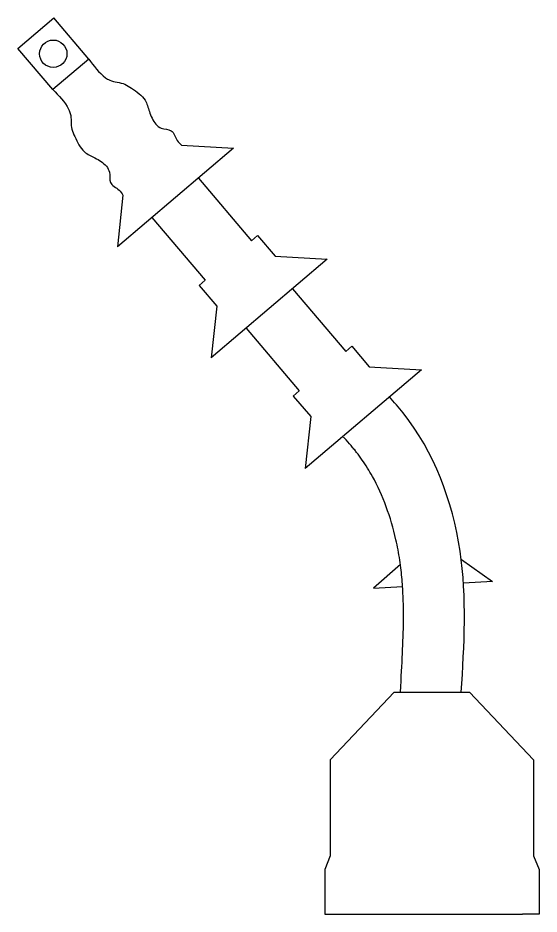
# Model space of a CAD drawing. Header units: metres. Extents: x -423681 to 482285, y -10923 to 168764.
# Drawn here: x 128941 to 129282, y 20425 to 21011 of the extents above; entities that cross this region are included whole.
import ezdxf

# ---------------------------------------------------------------- set-up
doc = ezdxf.new("R2010")
doc.units = ezdxf.units.M

msp = doc.modelspace()

# ---------------------------------------------------------------- linework, layer by layer
at = {"color": 30}
for p, q in [((128940.71, 20991.16), (128964.13, 21011.09)), ((128987.03, 20984.18), (128964.13, 21011.09)), ((128963.61, 20964.25), (128940.71, 20991.16)), ((128987.03, 20984.18), (128963.61, 20964.25)), ((129081.9, 20925.92), (129005.93, 20861.28)), ((129047.81, 20927.83), (129081.9, 20925.92)), ((129058.82, 20906.29), (129093.66, 20865.34)), ((129009.49, 20895.24), (129005.93, 20861.28)), ((129028.45, 20880.44), (129063.29, 20839.5)), ((129093.66, 20865.34), (129097.63, 20868.72)), ((129097.63, 20868.72), (129109.11, 20855.23)), ((129143.2, 20853.32), (129067.23, 20788.68)), ((129109.11, 20855.23), (129143.2, 20853.32)), ((129063.29, 20839.5), (129059.32, 20836.12)), ((129059.32, 20836.12), (129070.8, 20822.63)), ((129120.4, 20833.92), (129155.24, 20792.97)), ((129070.8, 20822.63), (129067.23, 20788.68)), ((129090.03, 20808.07), (129124.87, 20767.13)), ((129155.24, 20792.97), (129159.21, 20796.35)), ((129159.21, 20796.35), (129170.69, 20782.86)), ((129170.69, 20782.86), (129204.77, 20780.95)), ((129204.77, 20780.95), (129128.8, 20716.31)), ((129124.87, 20767.13), (129120.9, 20763.75)), ((129120.9, 20763.75), (129132.37, 20750.26)), ((129132.37, 20750.26), (129128.8, 20716.31)), ((129191.07, 20653.53), (129173.54, 20638.03)), ((129230.96, 20656.7), (129251.34, 20642.41)), ((129251.34, 20642.41), (129232.3, 20641.34)), ((129173.54, 20638.03), (129192.48, 20639.1)), ((129187, 20570.01), (129145.17, 20525.82)), ((129187, 20570.01), (129236.33, 20570.01)), ((129236.33, 20570.01), (129278.17, 20525.82)), ((129145.17, 20525.82), (129145.17, 20462.85)), ((129278.17, 20525.82), (129278.17, 20462.85)), ((129145.17, 20462.85), (129141.51, 20454.06)), ((129278.17, 20462.85), (129281.82, 20454.06)), ((129141.51, 20454.06), (129141.51, 20424.85)), ((129281.82, 20454.06), (129281.82, 20424.85)), ((129141.51, 20424.85), (129152.38, 20424.85)), ((129152.38, 20424.85), (129270.95, 20424.85)), ((129281.82, 20424.85), (129270.95, 20424.85))]:
    msp.add_line(p, q, dxfattribs=at)
msp.add_circle((128963.87, 20987.67), 8.95, dxfattribs=at)
for points, knots in [([(128987.03, 20984.18), (128990.35, 20979.7), (128994.3, 20974.39), (129002.76, 20968.94), (129009.45, 20969.1), (129016.88, 20963.79), (129024.24, 20958.98), (129026.73, 20949.34), (129029.51, 20942.57), (129034.89, 20937.98), (129042.35, 20938.74), (129044, 20931.44), (129046.81, 20928.77), (129047.81, 20927.83)], [0, 0, 0, 0, 16.503905, 19.584289, 29.853915, 34.987918, 46.787508, 54.694613, 64.021993, 68.347885, 75.125882, 82.683191, 86.809498, 86.809498, 86.809498, 86.809498]), ([(128963.61, 20964.25), (128967.5, 20960.26), (128972.11, 20955.51), (128976.13, 20946.28), (128974.9, 20939.7), (128978.95, 20931.52), (128982.53, 20923.48), (128991.65, 20919.48), (128997.88, 20915.66), (129001.55, 20909.61), (128999.6, 20902.37), (129006.55, 20899.57), (129008.73, 20896.37), (129009.49, 20895.24)], [0, 0, 0, 0, 16.503905, 19.584289, 29.853915, 34.987918, 46.787508, 54.694613, 64.021993, 68.347885, 75.125882, 82.683191, 86.809498, 86.809498, 86.809498, 86.809498]), ([(129230.92, 20570.01), (129232.8, 20600.83), (129236.67, 20664.24), (129211.45, 20731.78), (129186.92, 20759.71), (129183.88, 20763.17)], [0, 0, 0, 0, 92.344764, 190.029783, 203.838354, 203.838354, 203.838354, 203.838354]), ([(129191.12, 20570.01), (129191.59, 20580.21), (129192.05, 20587.81), (129192.76, 20602.64), (129193, 20609.87), (129193.11, 20623.98), (129192.97, 20630.85), (129192.33, 20641.68), (129191.99, 20645.74), (129191.28, 20652), (129190.98, 20654.24), (129189.99, 20660.92), (129189.16, 20665.35), (129186.49, 20677.15), (129184.35, 20684.41), (129179.19, 20698.32), (129176.16, 20704.97), (129171.69, 20713.03), (129170.61, 20714.86), (129167.28, 20720.23), (129164.91, 20723.63), (129162.13, 20727.19), (129161.85, 20727.55), (129161.28, 20728.26), (129160.98, 20728.62), (129160.07, 20729.73), (129159.43, 20730.5), (129157.39, 20732.89), (129155.9, 20734.6), (129154.16, 20736.58), (129154.04, 20736.72), (129153.92, 20736.86)], [0, 0, 0, 0, 23.286433, 23.286433, 46.572867, 46.572867, 69.8593, 69.8593, 84.226568, 84.226568, 92.349578, 92.349578, 108.595598, 108.595598, 136.031132, 136.031132, 163.466665, 163.466665, 171.778488, 171.778488, 188.402133, 188.402133, 190.26282, 190.26282, 192.123507, 192.123507, 195.844882, 195.844882, 203.287631, 203.287631, 203.838354, 203.838354, 203.838354, 203.838354])]:
    msp.add_open_spline(points, degree=3, knots=knots, dxfattribs=at)

doc.saveas('drawing.dxf')
